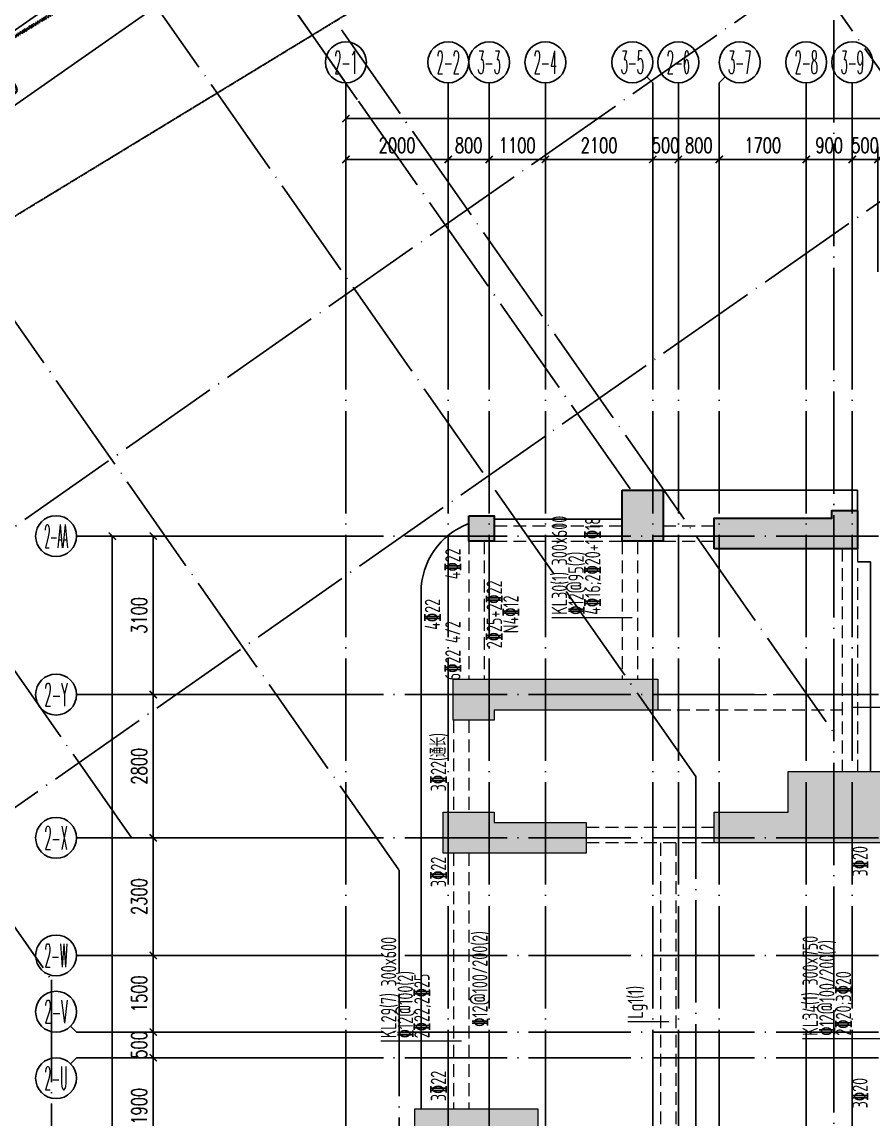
# Model space of a CAD drawing. Header units: millimetres. Extents: x 1089227 to 13101469, y 618865 to 10240562.
# Drawn here: x 3804949 to 3821591, y 4908854 to 4930309 of the extents above; entities that cross this region are included whole.
import ezdxf
from ezdxf.enums import TextEntityAlignment as Align

# ---------------------------------------------------------------- set-up
doc = ezdxf.new("R2010")
doc.units = ezdxf.units.MM
doc.header["$LTSCALE"] = 1000
doc.header["$PDMODE"] = 3
doc.header["$PDSIZE"] = 200
for name, pattern in [('A09-G-CTRL-用地红线+建筑退线_设计区$0$A02-G-MAIN-用地红线+退线_设计区$0$Redline1', [20, 10, -2, 2, -2, 2, -2]), ('A09-G-CTRL-用地红线+建筑退线_设计区$0$Controlline1', [12.8, 8, -1.6, 1.6, -1.6]), ('DOTE', [2.42, 2, -0.2, 0.02, -0.2]), ('HIDDEN', [0.375, 0.25, -0.125])]:
    doc.linetypes.add(name, pattern=pattern)
doc.layers.get('0').update_dxf_attribs({"linetype": 'CONTINUOUS'})
doc.layers.get('Defpoints').update_dxf_attribs({"linetype": 'CONTINUOUS'})
for name, color, linetype, lineweight in [('A09-G-CTRL-用地红线+建筑退线_设计区$0$Z-REDL(用地红线)', 10, 'CONTINUOUS', 60), ('A09-G-CTRL-用地红线+建筑退线_设计区$0$Z-REDL-CTRL(建筑控制线)', 40, 'CONTINUOUS', 35), ('S-BEAM-DASH', 4, 'HIDDEN', 0), ('S-WALL', 31, 'CONTINUOUS', 0), ('梁原位标注', 7, 'CONTINUOUS', 18), ('梁名称编号', 2, 'CONTINUOUS', 18), ('梁标注引线', 2, 'CONTINUOUS', 18), ('梁集中标注', 2, 'CONTINUOUS', 18)]:
    doc.layers.add(name, color=color, linetype=linetype, lineweight=lineweight)
for name, color, linetype in [('AXIS', 3, 'CONTINUOUS'), ('AXIS_TEXT', 7, 'CONTINUOUS'), ('C-H', 8, 'CONTINUOUS'), ('DOTE', 1, 'DOTE'), ('降板范围', 7, 'CONTINUOUS')]:
    doc.layers.add(name, color=color, linetype=linetype)
doc.styles.add('_TCH_AXIS', font='COMPLEX', dxfattribs={"bigfont": 'AllInOneBig.shx'})
doc.styles.add('_TCH_DIM_T3', font='SIMPLEX', dxfattribs={"width": 0.705882, "bigfont": 'AllInOneBig.shx'})
doc.styles.add('COMPLEX', font='COMPLEX', dxfattribs={"bigfont": 'AllInOneBig.shx'})
doc.styles.add('Style 1', font='yjkeng.shx', dxfattribs={"width": 0.7, "height": 300, "bigfont": 'yjkchn.shx'})
doc.dimstyles.new('_TCH_ARCH&&100', dxfattribs={"dimtxt": 297.5, "dimasz": 100, "dimexe": 250, "dimexo": 300, "dimgap": 126.25, "dimtad": 1, "dimdec": 0, "dimzin": 0, "dimdsep": 46, "dimtxsty": '_TCH_DIM_T3', "dimblk": 'ARCHTICK', "dimcen": 0.09, "dimclrt": 7, "dimazin": 2, "dimtfac": 1, "dimtdec": 0, "dimtix": 1, "dimtmove": 2, "dimatfit": 3, "dimfxl": 0, "dimtolj": 1, "dimtzin": 0, "dimarcsym": 0})
doc.dimstyles.new('_TCH_ARCH&&150', dxfattribs={"dimtxt": 446.25, "dimasz": 150, "dimexe": 375, "dimexo": 450, "dimgap": 189.375, "dimtad": 1, "dimdec": 0, "dimzin": 0, "dimdsep": 46, "dimtxsty": '_TCH_DIM_T3', "dimblk": 'ARCHTICK', "dimcen": 0.09, "dimclrt": 7, "dimazin": 2, "dimtfac": 1, "dimtdec": 0, "dimtix": 1, "dimtmove": 2, "dimatfit": 3, "dimfxl": 0, "dimtolj": 1, "dimtzin": 0, "dimarcsym": 0})

# ---------------------------------------------------------------- blocks, each defined once
blk = doc.blocks.new('0323最综用地红线')
at = {"layer": 'A09-G-CTRL-用地红线+建筑退线_设计区$0$Z-REDL(用地红线)', "color": 1, "linetype": 'A09-G-CTRL-用地红线+建筑退线_设计区$0$A02-G-MAIN-用地红线+退线_设计区$0$Redline1', "ltscale": 0.0005}
blk.add_lwpolyline([(8202457, 3620835), (8229924, 3640668), (8258953, 3658341), (8293213, 3682161)], dxfattribs=at)
at = {"layer": 'A09-G-CTRL-用地红线+建筑退线_设计区$0$Z-REDL-CTRL(建筑控制线)', "linetype": 'A09-G-CTRL-用地红线+建筑退线_设计区$0$Controlline1', "ltscale": 0.0005, "flags": 128}
blk.add_lwpolyline([(8299567, 3686108), (8326626, 3675265), (8336400, 3687495), (8338983, 3690878), (8341712, 3688883), (8341724, 3688834), (8348492, 3681996), (8336495, 3657264), (8335815, 3655857), (8334921, 3653765), (8334408, 3652495), (8333554, 3650188), (8332762, 3647815), (8332296, 3646270), (8331866, 3644682), (8331460, 3643007), (8331063, 3641145), (8330737, 3639422), (8330293, 3636480), (8330017, 3634043), (8329761, 3630317), (8329732, 3627942), (8329763, 3625708), (8329928, 3622644), (8330113, 3620704), (8330325, 3618642), (8330653, 3615645), (8331572, 3606971), (8333151, 3600656), (8334420, 3595620), (8335099, 3592902), (8332162, 3588340), (8329462, 3587873), (8325135, 3587049), (8322510, 3586515), (8319525, 3585891), (8317926, 3585544), (8316578, 3585249), (8315535, 3585011), (8313300, 3584499), (8310791, 3583894), (8309251, 3583537), (8305740, 3582637), (8303918, 3582156), (8302104, 3581668), (8299703, 3581012), (8297227, 3580315), (8295056, 3579682), (8292998, 3579074), (8290643, 3578358), (8288572, 3577710), (8287591, 3577398), (8286161, 3576940), (8284503, 3576401), (8282624, 3575767), (8281086, 3575247), (8278146, 3574222), (8273894, 3572680), (8272471, 3572149), (8271089, 3571640), (8267888, 3570407), (8264331, 3569000), (8260702, 3567515), (8258549, 3566609), (8254947, 3565066), (8252185, 3563832), (8250834, 3563232), (8249176, 3562470), (8247994, 3561930), (8245505, 3560754), (8242980, 3559544), (8239801, 3558013), (8237959, 3557076), (8235838, 3555996), (8233384, 3554698), (8228450, 3552051), (8226178, 3550787), (8222141, 3548504), (8215629, 3544667), (8213710, 3543497), (8193657, 3531175), (8180322, 3522990), (8166408, 3514440), (8156991, 3508658), (8151138, 3505062), (8142685, 3507267), (8121171, 3545747), (8120724, 3546549), (8120233, 3547383), (8119272, 3548967), (8118108, 3550752), (8117067, 3552244), (8115806, 3553970), (8115672, 3554140), (8146431, 3575790), (8162146, 3587599), (8162295, 3588125), (8199863, 3615253), (8204215, 3618404), (8231584, 3638167), (8260590, 3655826), (8295376, 3680010)], close=True, dxfattribs=at)
blk = doc.blocks.new('_AXISO')
blk.add_circle((0, 0), 0.5)
at = {"layer": 'AXIS_TEXT', "style": 'COMPLEX', "width": 1.041667}
blk.add_attdef('A', text='', height=0.56, dxfattribs=at).set_placement((-0.25, -0.28), (0.25, -0.28), align=Align.FIT)
blk = doc.blocks.new('_ArchTick')
at = {"color": 0, "linetype": 'ByBlock', "const_width": 0.3}
blk.add_lwpolyline([(-0.71, -0.71), (0.71, 0.71)], dxfattribs=at)
blk = doc.blocks.new('*D184')
at = {"layer": 'AXIS', "color": 0, "lineweight": -2, "transparency": 16777216}
for p, q in [((-92891, 100208), (-92891, 103458)), ((-61741, 100208), (-61741, 103458)), ((-92891, 103208), (-61741, 103208))]:
    blk.add_line(p, q, dxfattribs=at)
at = {"layer": 'Defpoints', "color": 0, "transparency": 16777216}
for p in [(-61741, 103208), (-92891, 99908), (-61741, 99908)]:
    blk.add_point(p, dxfattribs=at)
at = {"layer": 'AXIS', "color": 0, "lineweight": -2, "transparency": 16777216, "xscale": 100, "yscale": 100, "zscale": 100, "rotation": 180}
blk.add_blockref('_ArchTick', (-92891, 103208), dxfattribs=at)
at = {"layer": 'AXIS', "color": 0, "lineweight": -2, "transparency": 16777216, "xscale": 100, "yscale": 100, "zscale": 100}
blk.add_blockref('_ArchTick', (-61741, 103208), dxfattribs=at)
at = {"layer": 'AXIS', "color": 7, "transparency": 16777216, "insert": (-77316, 103483), "char_height": 297.5, "attachment_point": 5, "style": '_TCH_DIM_T3'}
blk.add_mtext('\\A1;31150', dxfattribs=at)
blk = doc.blocks.new('*D185')
at = {"layer": 'AXIS', "color": 0, "lineweight": -2, "transparency": 16777216}
for p, q in [((-92891, 100208), (-92891, 102658)), ((-90891, 100208), (-90891, 102658)), ((-92891, 102408), (-90891, 102408))]:
    blk.add_line(p, q, dxfattribs=at)
at = {"layer": 'Defpoints', "color": 0, "transparency": 16777216}
for p in [(-90891, 102408), (-92891, 99908), (-90891, 99908)]:
    blk.add_point(p, dxfattribs=at)
at = {"layer": 'AXIS', "color": 0, "lineweight": -2, "transparency": 16777216, "xscale": 100, "yscale": 100, "zscale": 100, "rotation": 180}
blk.add_blockref('_ArchTick', (-92891, 102408), dxfattribs=at)
at = {"layer": 'AXIS', "color": 0, "lineweight": -2, "transparency": 16777216, "xscale": 100, "yscale": 100, "zscale": 100}
blk.add_blockref('_ArchTick', (-90891, 102408), dxfattribs=at)
at = {"layer": 'AXIS', "color": 7, "transparency": 16777216, "insert": (-91891, 102683), "char_height": 297.5, "attachment_point": 5, "style": '_TCH_DIM_T3'}
blk.add_mtext('\\A1;2000', dxfattribs=at)
blk = doc.blocks.new('*D186')
at = {"layer": 'AXIS', "color": 0, "lineweight": -2, "transparency": 16777216}
for p, q in [((-90891, 100208), (-90891, 102658)), ((-90091, 100208), (-90091, 102658)), ((-90891, 102408), (-90091, 102408))]:
    blk.add_line(p, q, dxfattribs=at)
at = {"layer": 'Defpoints', "color": 0, "transparency": 16777216}
for p in [(-90091, 102408), (-90891, 99908), (-90091, 99908)]:
    blk.add_point(p, dxfattribs=at)
at = {"layer": 'AXIS', "color": 0, "lineweight": -2, "transparency": 16777216, "xscale": 100, "yscale": 100, "zscale": 100, "rotation": 180}
blk.add_blockref('_ArchTick', (-90891, 102408), dxfattribs=at)
at = {"layer": 'AXIS', "color": 0, "lineweight": -2, "transparency": 16777216, "xscale": 100, "yscale": 100, "zscale": 100}
blk.add_blockref('_ArchTick', (-90091, 102408), dxfattribs=at)
at = {"layer": 'AXIS', "color": 7, "transparency": 16777216, "insert": (-90491, 102683), "char_height": 297.5, "attachment_point": 5, "style": '_TCH_DIM_T3'}
blk.add_mtext('\\A1;800', dxfattribs=at)
blk = doc.blocks.new('*D187')
at = {"layer": 'AXIS', "color": 0, "lineweight": -2, "transparency": 16777216}
for p, q in [((-90091, 100208), (-90091, 102658)), ((-88991, 100208), (-88991, 102658)), ((-90091, 102408), (-88991, 102408))]:
    blk.add_line(p, q, dxfattribs=at)
at = {"layer": 'Defpoints', "color": 0, "transparency": 16777216}
for p in [(-88991, 102408), (-90091, 99908), (-88991, 99908)]:
    blk.add_point(p, dxfattribs=at)
at = {"layer": 'AXIS', "color": 0, "lineweight": -2, "transparency": 16777216, "xscale": 100, "yscale": 100, "zscale": 100, "rotation": 180}
blk.add_blockref('_ArchTick', (-90091, 102408), dxfattribs=at)
at = {"layer": 'AXIS', "color": 0, "lineweight": -2, "transparency": 16777216, "xscale": 100, "yscale": 100, "zscale": 100}
blk.add_blockref('_ArchTick', (-88991, 102408), dxfattribs=at)
at = {"layer": 'AXIS', "color": 7, "transparency": 16777216, "insert": (-89541, 102683), "char_height": 297.5, "attachment_point": 5, "style": '_TCH_DIM_T3'}
blk.add_mtext('\\A1;1100', dxfattribs=at)
blk = doc.blocks.new('*D188')
at = {"layer": 'AXIS', "color": 0, "lineweight": -2, "transparency": 16777216}
for p, q in [((-88991, 100208), (-88991, 102658)), ((-86891, 100208), (-86891, 102658)), ((-88991, 102408), (-86891, 102408))]:
    blk.add_line(p, q, dxfattribs=at)
at = {"layer": 'Defpoints', "color": 0, "transparency": 16777216}
for p in [(-86891, 102408), (-88991, 99908), (-86891, 99908)]:
    blk.add_point(p, dxfattribs=at)
at = {"layer": 'AXIS', "color": 0, "lineweight": -2, "transparency": 16777216, "xscale": 100, "yscale": 100, "zscale": 100, "rotation": 180}
blk.add_blockref('_ArchTick', (-88991, 102408), dxfattribs=at)
at = {"layer": 'AXIS', "color": 0, "lineweight": -2, "transparency": 16777216, "xscale": 100, "yscale": 100, "zscale": 100}
blk.add_blockref('_ArchTick', (-86891, 102408), dxfattribs=at)
at = {"layer": 'AXIS', "color": 7, "transparency": 16777216, "insert": (-87941, 102683), "char_height": 297.5, "attachment_point": 5, "style": '_TCH_DIM_T3'}
blk.add_mtext('\\A1;2100', dxfattribs=at)
blk = doc.blocks.new('*D189')
at = {"layer": 'AXIS', "color": 0, "lineweight": -2, "transparency": 16777216}
for p, q in [((-86891, 100208), (-86891, 102658)), ((-86391, 100208), (-86391, 102658)), ((-86891, 102408), (-86991, 102408)), ((-86891, 102408), (-86391, 102408)), ((-86391, 102408), (-86291, 102408))]:
    blk.add_line(p, q, dxfattribs=at)
at = {"layer": 'Defpoints', "color": 0, "transparency": 16777216}
for p in [(-86391, 102408), (-86891, 99908), (-86391, 99908)]:
    blk.add_point(p, dxfattribs=at)
at = {"layer": 'AXIS', "color": 0, "lineweight": -2, "transparency": 16777216, "xscale": 100, "yscale": 100, "zscale": 100}
blk.add_blockref('_ArchTick', (-86891, 102408), dxfattribs=at)
at = {"layer": 'AXIS', "color": 0, "lineweight": -2, "transparency": 16777216, "xscale": 100, "yscale": 100, "zscale": 100, "rotation": 180}
blk.add_blockref('_ArchTick', (-86391, 102408), dxfattribs=at)
at = {"layer": 'AXIS', "color": 7, "transparency": 16777216, "insert": (-86641, 102683), "char_height": 297.5, "attachment_point": 5, "style": '_TCH_DIM_T3'}
blk.add_mtext('\\A1;500', dxfattribs=at)
blk = doc.blocks.new('*D190')
at = {"layer": 'AXIS', "color": 0, "lineweight": -2, "transparency": 16777216}
for p, q in [((-86391, 100208), (-86391, 102658)), ((-85591, 100208), (-85591, 102658)), ((-86391, 102408), (-85591, 102408))]:
    blk.add_line(p, q, dxfattribs=at)
at = {"layer": 'Defpoints', "color": 0, "transparency": 16777216}
for p in [(-85591, 102408), (-86391, 99908), (-85591, 99908)]:
    blk.add_point(p, dxfattribs=at)
at = {"layer": 'AXIS', "color": 0, "lineweight": -2, "transparency": 16777216, "xscale": 100, "yscale": 100, "zscale": 100, "rotation": 180}
blk.add_blockref('_ArchTick', (-86391, 102408), dxfattribs=at)
at = {"layer": 'AXIS', "color": 0, "lineweight": -2, "transparency": 16777216, "xscale": 100, "yscale": 100, "zscale": 100}
blk.add_blockref('_ArchTick', (-85591, 102408), dxfattribs=at)
at = {"layer": 'AXIS', "color": 7, "transparency": 16777216, "insert": (-85991, 102683), "char_height": 297.5, "attachment_point": 5, "style": '_TCH_DIM_T3'}
blk.add_mtext('\\A1;800', dxfattribs=at)
blk = doc.blocks.new('*D191')
at = {"layer": 'AXIS', "color": 0, "lineweight": -2, "transparency": 16777216}
for p, q in [((-85591, 100208), (-85591, 102658)), ((-83891, 100208), (-83891, 102658)), ((-85591, 102408), (-83891, 102408))]:
    blk.add_line(p, q, dxfattribs=at)
at = {"layer": 'Defpoints', "color": 0, "transparency": 16777216}
for p in [(-83891, 102408), (-85591, 99908), (-83891, 99908)]:
    blk.add_point(p, dxfattribs=at)
at = {"layer": 'AXIS', "color": 0, "lineweight": -2, "transparency": 16777216, "xscale": 100, "yscale": 100, "zscale": 100, "rotation": 180}
blk.add_blockref('_ArchTick', (-85591, 102408), dxfattribs=at)
at = {"layer": 'AXIS', "color": 0, "lineweight": -2, "transparency": 16777216, "xscale": 100, "yscale": 100, "zscale": 100}
blk.add_blockref('_ArchTick', (-83891, 102408), dxfattribs=at)
at = {"layer": 'AXIS', "color": 7, "transparency": 16777216, "insert": (-84741, 102683), "char_height": 297.5, "attachment_point": 5, "style": '_TCH_DIM_T3'}
blk.add_mtext('\\A1;1700', dxfattribs=at)
blk = doc.blocks.new('*D192')
at = {"layer": 'AXIS', "color": 0, "lineweight": -2, "transparency": 16777216}
for p, q in [((-83891, 100208), (-83891, 102658)), ((-82991, 100208), (-82991, 102658)), ((-83891, 102408), (-82991, 102408))]:
    blk.add_line(p, q, dxfattribs=at)
at = {"layer": 'Defpoints', "color": 0, "transparency": 16777216}
for p in [(-82991, 102408), (-83891, 99908), (-82991, 99908)]:
    blk.add_point(p, dxfattribs=at)
at = {"layer": 'AXIS', "color": 0, "lineweight": -2, "transparency": 16777216, "xscale": 100, "yscale": 100, "zscale": 100, "rotation": 180}
blk.add_blockref('_ArchTick', (-83891, 102408), dxfattribs=at)
at = {"layer": 'AXIS', "color": 0, "lineweight": -2, "transparency": 16777216, "xscale": 100, "yscale": 100, "zscale": 100}
blk.add_blockref('_ArchTick', (-82991, 102408), dxfattribs=at)
at = {"layer": 'AXIS', "color": 7, "transparency": 16777216, "insert": (-83441, 102683), "char_height": 297.5, "attachment_point": 5, "style": '_TCH_DIM_T3'}
blk.add_mtext('\\A1;900', dxfattribs=at)
blk = doc.blocks.new('*D193')
at = {"layer": 'AXIS', "color": 0, "lineweight": -2, "transparency": 16777216}
for p, q in [((-82991, 100208), (-82991, 102658)), ((-82491, 100208), (-82491, 102658)), ((-82991, 102408), (-83091, 102408)), ((-82991, 102408), (-82491, 102408)), ((-82491, 102408), (-82391, 102408))]:
    blk.add_line(p, q, dxfattribs=at)
at = {"layer": 'Defpoints', "color": 0, "transparency": 16777216}
for p in [(-82491, 102408), (-82991, 99908), (-82491, 99908)]:
    blk.add_point(p, dxfattribs=at)
at = {"layer": 'AXIS', "color": 0, "lineweight": -2, "transparency": 16777216, "xscale": 100, "yscale": 100, "zscale": 100}
blk.add_blockref('_ArchTick', (-82991, 102408), dxfattribs=at)
at = {"layer": 'AXIS', "color": 0, "lineweight": -2, "transparency": 16777216, "xscale": 100, "yscale": 100, "zscale": 100, "rotation": 180}
blk.add_blockref('_ArchTick', (-82491, 102408), dxfattribs=at)
at = {"layer": 'AXIS', "color": 7, "transparency": 16777216, "insert": (-82741, 102683), "char_height": 297.5, "attachment_point": 5, "style": '_TCH_DIM_T3'}
blk.add_mtext('\\A1;500', dxfattribs=at)
blk = doc.blocks.new('*D222')
at = {"layer": 'AXIS', "color": 0, "lineweight": -2, "transparency": 16777216}
for p, q in [((-94459, 95042), (-97709, 95042)), ((-97459, 58542), (-97459, 95042)), ((-94459, 58542), (-97709, 58542))]:
    blk.add_line(p, q, dxfattribs=at)
at = {"layer": 'Defpoints', "color": 0, "transparency": 16777216}
for p in [(-97459, 95042), (-94159, 95042), (-94159, 58542)]:
    blk.add_point(p, dxfattribs=at)
at = {"layer": 'AXIS', "color": 0, "lineweight": -2, "transparency": 16777216, "xscale": 100, "yscale": 100, "zscale": 100}
for p, rotation in [((-97459, 95042), 90), ((-97459, 58542), 270)]:
    blk.add_blockref('_ArchTick', p, dxfattribs=dict(at, rotation=rotation))
at = {"layer": 'AXIS', "color": 7, "transparency": 16777216, "insert": (-97734, 76792), "char_height": 297.5, "attachment_point": 5, "rotation": 90, "style": '_TCH_DIM_T3'}
blk.add_mtext('\\A1;36500', dxfattribs=at)
blk = doc.blocks.new('*D240')
at = {"layer": 'AXIS', "color": 0, "lineweight": -2, "transparency": 16777216}
for p, q in [((-94459, 84842), (-96909, 84842)), ((-96659, 82942), (-96659, 84842)), ((-94459, 82942), (-96909, 82942))]:
    blk.add_line(p, q, dxfattribs=at)
at = {"layer": 'Defpoints', "color": 0, "transparency": 16777216}
for p in [(-96659, 84842), (-94159, 84842), (-94159, 82942)]:
    blk.add_point(p, dxfattribs=at)
at = {"layer": 'AXIS', "color": 0, "lineweight": -2, "transparency": 16777216, "xscale": 100, "yscale": 100, "zscale": 100}
for p, rotation in [((-96659, 84842), 90), ((-96659, 82942), 270)]:
    blk.add_blockref('_ArchTick', p, dxfattribs=dict(at, rotation=rotation))
at = {"layer": 'AXIS', "color": 7, "transparency": 16777216, "insert": (-96934, 83892), "char_height": 297.5, "attachment_point": 5, "rotation": 90, "style": '_TCH_DIM_T3'}
blk.add_mtext('\\A1;1900', dxfattribs=at)
blk = doc.blocks.new('*D241')
at = {"layer": 'AXIS', "color": 0, "lineweight": -2, "transparency": 16777216}
for p, q in [((-96659, 85342), (-96659, 85442)), ((-94459, 85342), (-96909, 85342)), ((-96659, 84842), (-96659, 85342)), ((-94459, 84842), (-96909, 84842)), ((-96659, 84842), (-96659, 84742))]:
    blk.add_line(p, q, dxfattribs=at)
at = {"layer": 'Defpoints', "color": 0, "transparency": 16777216}
for p in [(-96659, 85342), (-94159, 85342), (-94159, 84842)]:
    blk.add_point(p, dxfattribs=at)
at = {"layer": 'AXIS', "color": 0, "lineweight": -2, "transparency": 16777216, "xscale": 100, "yscale": 100, "zscale": 100}
for p, rotation in [((-96659, 85342), 270), ((-96659, 84842), 90)]:
    blk.add_blockref('_ArchTick', p, dxfattribs=dict(at, rotation=rotation))
at = {"layer": 'AXIS', "color": 7, "transparency": 16777216, "insert": (-96934, 85092), "char_height": 297.5, "attachment_point": 5, "rotation": 90, "style": '_TCH_DIM_T3'}
blk.add_mtext('\\A1;500', dxfattribs=at)
blk = doc.blocks.new('*D242')
at = {"layer": 'AXIS', "color": 0, "lineweight": -2, "transparency": 16777216}
for p, q in [((-94459, 86842), (-96909, 86842)), ((-96659, 85342), (-96659, 86842)), ((-94459, 85342), (-96909, 85342))]:
    blk.add_line(p, q, dxfattribs=at)
at = {"layer": 'Defpoints', "color": 0, "transparency": 16777216}
for p in [(-96659, 86842), (-94159, 86842), (-94159, 85342)]:
    blk.add_point(p, dxfattribs=at)
at = {"layer": 'AXIS', "color": 0, "lineweight": -2, "transparency": 16777216, "xscale": 100, "yscale": 100, "zscale": 100}
for p, rotation in [((-96659, 86842), 90), ((-96659, 85342), 270)]:
    blk.add_blockref('_ArchTick', p, dxfattribs=dict(at, rotation=rotation))
at = {"layer": 'AXIS', "color": 7, "transparency": 16777216, "insert": (-96934, 86092), "char_height": 297.5, "attachment_point": 5, "rotation": 90, "style": '_TCH_DIM_T3'}
blk.add_mtext('\\A1;1500', dxfattribs=at)
blk = doc.blocks.new('*D243')
at = {"layer": 'AXIS', "color": 0, "lineweight": -2, "transparency": 16777216}
for p, q in [((-94459, 89142), (-96909, 89142)), ((-96659, 86842), (-96659, 89142)), ((-94459, 86842), (-96909, 86842))]:
    blk.add_line(p, q, dxfattribs=at)
at = {"layer": 'Defpoints', "color": 0, "transparency": 16777216}
for p in [(-96659, 89142), (-94159, 89142), (-94159, 86842)]:
    blk.add_point(p, dxfattribs=at)
at = {"layer": 'AXIS', "color": 0, "lineweight": -2, "transparency": 16777216, "xscale": 100, "yscale": 100, "zscale": 100}
for p, rotation in [((-96659, 89142), 90), ((-96659, 86842), 270)]:
    blk.add_blockref('_ArchTick', p, dxfattribs=dict(at, rotation=rotation))
at = {"layer": 'AXIS', "color": 7, "transparency": 16777216, "insert": (-96934, 87992), "char_height": 297.5, "attachment_point": 5, "rotation": 90, "style": '_TCH_DIM_T3'}
blk.add_mtext('\\A1;2300', dxfattribs=at)
blk = doc.blocks.new('*D244')
at = {"layer": 'AXIS', "color": 0, "lineweight": -2, "transparency": 16777216}
for p, q in [((-94459, 91942), (-96909, 91942)), ((-96659, 89142), (-96659, 91942)), ((-94459, 89142), (-96909, 89142))]:
    blk.add_line(p, q, dxfattribs=at)
at = {"layer": 'Defpoints', "color": 0, "transparency": 16777216}
for p in [(-96659, 91942), (-94159, 91942), (-94159, 89142)]:
    blk.add_point(p, dxfattribs=at)
at = {"layer": 'AXIS', "color": 0, "lineweight": -2, "transparency": 16777216, "xscale": 100, "yscale": 100, "zscale": 100}
for p, rotation in [((-96659, 91942), 90), ((-96659, 89142), 270)]:
    blk.add_blockref('_ArchTick', p, dxfattribs=dict(at, rotation=rotation))
at = {"layer": 'AXIS', "color": 7, "transparency": 16777216, "insert": (-96934, 90542), "char_height": 297.5, "attachment_point": 5, "rotation": 90, "style": '_TCH_DIM_T3'}
blk.add_mtext('\\A1;2800', dxfattribs=at)
blk = doc.blocks.new('*D245')
at = {"layer": 'AXIS', "color": 0, "lineweight": -2, "transparency": 16777216}
for p, q in [((-94459, 95042), (-96909, 95042)), ((-96659, 91942), (-96659, 95042)), ((-94459, 91942), (-96909, 91942))]:
    blk.add_line(p, q, dxfattribs=at)
at = {"layer": 'Defpoints', "color": 0, "transparency": 16777216}
for p in [(-96659, 95042), (-94159, 95042), (-94159, 91942)]:
    blk.add_point(p, dxfattribs=at)
at = {"layer": 'AXIS', "color": 0, "lineweight": -2, "transparency": 16777216, "xscale": 100, "yscale": 100, "zscale": 100}
for p, rotation in [((-96659, 95042), 90), ((-96659, 91942), 270)]:
    blk.add_blockref('_ArchTick', p, dxfattribs=dict(at, rotation=rotation))
at = {"layer": 'AXIS', "color": 7, "transparency": 16777216, "insert": (-96934, 93492), "char_height": 297.5, "attachment_point": 5, "rotation": 90, "style": '_TCH_DIM_T3'}
blk.add_mtext('\\A1;3100', dxfattribs=at)
blk = doc.blocks.new('*D470')
at = {"layer": 'AXIS', "color": 0, "lineweight": -2, "transparency": 16777216}
for p, q in [((-36450, 143503), (-39246, 147497)), ((-220421, 20154), (-39031, 147189)), ((-217839, 16468), (-220636, 20461))]:
    blk.add_line(p, q, dxfattribs=at)
at = {"layer": 'Defpoints', "color": 0, "transparency": 16777216}
for p in [(-39031, 147189), (-36192, 143135), (-217581, 16100)]:
    blk.add_point(p, dxfattribs=at)
at = {"layer": 'AXIS', "color": 0, "lineweight": -2, "transparency": 16777216, "xscale": 150, "yscale": 150, "zscale": 150}
for p, rotation in [((-39031, 147189), 35.00532206532372), ((-220421, 20154), 215.0053220653237)]:
    blk.add_blockref('_ArchTick', p, dxfattribs=dict(at, rotation=rotation))
at = {"layer": 'AXIS', "color": 7, "transparency": 16777216, "insert": (-129962, 84010), "char_height": 446.2, "attachment_point": 5, "rotation": 35.0053, "style": '_TCH_DIM_T3'}
blk.add_mtext('\\A1;221450', dxfattribs=at)
blk = doc.blocks.new('*D491')
at = {"layer": 'AXIS', "color": 0, "lineweight": -2, "transparency": 16777216}
for p, q in [((-92927, 103950), (-95035, 106960)), ((-104567, 99827), (-94820, 106653)), ((-102674, 97124), (-104782, 100134))]:
    blk.add_line(p, q, dxfattribs=at)
at = {"layer": 'Defpoints', "color": 0, "transparency": 16777216}
for p in [(-94820, 106653), (-92668, 103582), (-102416, 96755)]:
    blk.add_point(p, dxfattribs=at)
at = {"layer": 'AXIS', "color": 0, "lineweight": -2, "transparency": 16777216, "xscale": 150, "yscale": 150, "zscale": 150}
for p, rotation in [((-94820, 106653), 35.00532206532236), ((-104567, 99827), 215.0053220653224)]:
    blk.add_blockref('_ArchTick', p, dxfattribs=dict(at, rotation=rotation))
at = {"layer": 'AXIS', "color": 7, "transparency": 16777216, "insert": (-99930, 103578), "char_height": 446.2, "attachment_point": 5, "rotation": 35.0053, "style": '_TCH_DIM_T3'}
blk.add_mtext('\\A1;11900', dxfattribs=at)
blk = doc.blocks.new('*D492')
at = {"layer": 'AXIS', "color": 0, "lineweight": -2, "transparency": 16777216}
for p, q in [((-85800, 108941), (-87909, 111951)), ((-94820, 106653), (-87693, 111644)), ((-92927, 103950), (-95035, 106960))]:
    blk.add_line(p, q, dxfattribs=at)
at = {"layer": 'Defpoints', "color": 0, "transparency": 16777216}
for p in [(-87693, 111644), (-85542, 108572), (-92668, 103582)]:
    blk.add_point(p, dxfattribs=at)
at = {"layer": 'AXIS', "color": 0, "lineweight": -2, "transparency": 16777216, "xscale": 150, "yscale": 150, "zscale": 150}
for p, rotation in [((-87693, 111644), 35.00532206532439), ((-94820, 106653), 215.0053220653244)]:
    blk.add_blockref('_ArchTick', p, dxfattribs=dict(at, rotation=rotation))
at = {"layer": 'AXIS', "color": 7, "transparency": 16777216, "insert": (-91493, 109486), "char_height": 446.2, "attachment_point": 5, "rotation": 35.0053, "style": '_TCH_DIM_T3'}
blk.add_mtext('\\A1;8700', dxfattribs=at)
blk = doc.blocks.new('QZ-TL-0808')
at = {"layer": 'C-H'}
for points in [[(-47558, 178), (-46758, 178), (-46758, -822), (-47558, -822)], [(-45758, -972), (-45758, -372), (-43458, -372), (-43458, -222), (-42958, -222), (-42958, -972)], [(-50858, -4322), (-50858, -3522), (-46858, -3522), (-46858, -4122), (-50058, -4122), (-50058, -4322)], [(-45758, -6122), (-44308, -6122), (-44308, -5322), (-42308, -5322), (-42308, -6722), (-45758, -6722)], [(-51058, -6922), (-51058, -6122), (-50058, -6122), (-50058, -6322), (-48258, -6322), (-48258, -6922)], [(-51608, -11922), (-49208, -11922), (-49208, -13722), (-51608, -13722)]]:
    blk.add_hatch(color=256, dxfattribs=at).paths.add_polyline_path(points)
at = {"layer": 'S-WALL', "lineweight": 35}
blk.add_lwpolyline([(-47558, 178), (-46758, 178), (-46758, -822), (-47558, -822)], close=True, dxfattribs=at)
blk.add_lwpolyline([(-45758, -972), (-45758, -372), (-43458, -372), (-43458, -222), (-42958, -222), (-42958, -972), (-45758, -972)], dxfattribs=at)
at = {"layer": 'S-WALL'}
for points in [[(-50858, -4322), (-50858, -3522), (-46858, -3522), (-46858, -4122), (-50058, -4122), (-50058, -4322), (-50858, -4322)], [(-45758, -6122), (-44308, -6122), (-44308, -5322), (-42308, -5322), (-42308, -6722), (-45758, -6722), (-45758, -6122)], [(-51058, -6922), (-51058, -6122), (-50058, -6122), (-50058, -6322), (-48258, -6322), (-48258, -6922), (-51058, -6922)]]:
    blk.add_lwpolyline(points, dxfattribs=at)
blk.add_lwpolyline([(-51608, -11922), (-49208, -11922), (-49208, -13722), (-51608, -13722)], close=True, dxfattribs=at)
blk = doc.blocks.new('1F柱网-0808')
at = {"layer": 'C-H'}
blk.add_hatch(color=256, dxfattribs=at).paths.add_polyline_path([(94322, 148135), (94822, 148135), (94822, 147635), (94322, 147635)])
at = {"layer": 'S-WALL', "lineweight": 35}
blk.add_lwpolyline([(94322, 148135), (94822, 148135), (94822, 147635), (94322, 147635)], close=True, dxfattribs=at)
blk.add_blockref('QZ-TL-0808', (144880, 148457))
blk = doc.blocks.new('2FJGBZ')
at = {"layer": 'S-BEAM-DASH'}
for p, q in [((94822, 147935), (97322, 147935)), ((98124, 147937), (99122, 147937)), ((94322, 147635), (94322, 144935)), ((94622, 147635), (94622, 144935)), ((94822, 147635), (97322, 147635)), ((97324, 147635), (97324, 144935)), ((97624, 147635), (97624, 144935)), ((98124, 147637), (99122, 147637)), ((101623, 147487), (101623, 143136)), ((101923, 147487), (101923, 143136)), ((98023, 144636), (101623, 144636)), ((98023, 144336), (101623, 144336)), ((94024, 144136), (94024, 142335)), ((94324, 144136), (94324, 142335)), ((99124, 142036), (96624, 142036)), ((99124, 141736), (96624, 141736)), ((98072, 141736), (98072, 135786)), ((98372, 141736), (98372, 135786)), ((94024, 141536), (94024, 136535)), ((94324, 141536), (94324, 136535))]:
    blk.add_line(p, q, dxfattribs=at)
at = {"layer": '降板范围'}
for q in [(101923, 147235), (102178, 143136)]:
    blk.add_line((102178, 147235), q, dxfattribs=at)
for points in [[(98122, 148635), (101922, 148632), (101922, 148235)], [(94822, 148070), (97322, 148070)]]:
    blk.add_lwpolyline(points, dxfattribs=at)
blk.add_lwpolyline([(94322, 147979, 0.312997), (93392, 146640), (93392, 136536)], format="xyb", dxfattribs=at)
blk.add_blockref('1F柱网-0808', (0, 0))
blk = doc.blocks.new('塔楼轴网260428')
at = {"layer": 'AXIS'}
for p, q in [((-92891, 99907.6), (-92891, 103907.6)), ((-90891, 99907.6), (-90891, 103907.6)), ((-90091, 99907.6), (-90091, 103907.6)), ((-88991, 99907.6), (-88991, 103907.6)), ((-87008.1, 104024.8), (-86891, 103907.6)), ((-86891, 99907.6), (-86891, 103907.6)), ((-86391, 99907.6), (-86391, 103907.6)), ((-85473.8, 104024.8), (-85591, 103907.6)), ((-85591, 99907.6), (-85591, 103907.6)), ((-83891, 99907.6), (-83891, 103907.6)), ((-82991, 99907.6), (-82991, 103907.6)), ((-94159, 95041.7), (-98159, 95041.7)), ((-94159, 91943.5), (-98159, 91943.5)), ((-94159, 89141.7), (-98159, 89141.7)), ((-94159, 86841.7), (-98159, 86841.7)), ((-98276.2, 85458.9), (-98159, 85341.7)), ((-94159, 85341.7), (-98159, 85341.7)), ((-98276.2, 84724.6), (-98159, 84841.7)), ((-94159, 84841.7), (-98159, 84841.7))]:
    blk.add_line(p, q, dxfattribs=at)
at = {"layer": 'DOTE', "color": 14}
for p, q in [((-92891, 99907.6), (-92891, 55337.9)), ((-90891, 99907.6), (-90891, 55337.9)), ((-90091, 99907.6), (-90091, 68741.7)), ((-88991, 99907.6), (-88991, 55337.9)), ((-86891, 99907.6), (-86891, 82941.7)), ((-86391, 99907.6), (-86391, 55337.9)), ((-85591, 99907.6), (-85591, 68741.7)), ((-83891, 99907.6), (-83891, 55337.9)), ((-82991, 99907.6), (-82991, 68741.7)), ((-94159, 95041.7), (-60825.5, 95041.7)), ((-94159, 91941.7), (-60825.5, 91941.7)), ((-94159, 89141.7), (-60825.5, 89141.7)), ((-94159, 86841.7), (-60825.5, 86841.7)), ((-94159, 85341.7), (-60825.5, 85341.7)), ((-94159, 84841.7), (-60825.5, 84841.7))]:
    blk.add_line(p, q, dxfattribs=at)
at = {"layer": 'AXIS'}
ref = blk.add_blockref('_AXISO', (-92891, 104307.6), dxfattribs=dict(at, xscale=800, yscale=800, zscale=800))
ref.add_attrib('A', '2-1', dxfattribs={"layer": 'AXIS_TEXT', "height": 452.55, "style": '_TCH_AXIS', "width": 0.381818}).set_placement((-93117.3, 104081.3), (-92664.7, 104081.3), align=Align.FIT)
ref = blk.add_blockref('_AXISO', (-90891, 104307.6), dxfattribs=dict(at, xscale=800, yscale=800, zscale=800))
ref.add_attrib('A', '2-2', dxfattribs={"layer": 'AXIS_TEXT', "height": 452.55, "style": '_TCH_AXIS', "width": 0.35}).set_placement((-91117.3, 104081.3), (-90664.7, 104081.3), align=Align.FIT)
ref = blk.add_blockref('_AXISO', (-90091, 104307.6), dxfattribs=dict(at, xscale=800, yscale=800, zscale=800))
ref.add_attrib('A', '3-3', dxfattribs={"layer": 'AXIS_TEXT', "height": 452.55, "style": '_TCH_AXIS', "width": 0.355932}).set_placement((-90317.3, 104081.3), (-89864.7, 104081.3), align=Align.FIT)
ref = blk.add_blockref('_AXISO', (-88991, 104307.6), dxfattribs=dict(at, xscale=800, yscale=800, zscale=800))
ref.add_attrib('A', '2-4', dxfattribs={"layer": 'AXIS_TEXT', "height": 452.55, "style": '_TCH_AXIS', "width": 0.33871}).set_placement((-89217.3, 104081.3), (-88764.7, 104081.3), align=Align.FIT)
ref = blk.add_blockref('_AXISO', (-87291, 104307.6), dxfattribs=dict(at, xscale=800, yscale=800, zscale=800))
ref.add_attrib('A', '3-5', dxfattribs={"layer": 'AXIS_TEXT', "height": 452.55, "style": '_TCH_AXIS', "width": 0.355932}).set_placement((-87517.3, 104081.3), (-87064.7, 104081.3), align=Align.FIT)
ref = blk.add_blockref('_AXISO', (-86391, 104307.6), dxfattribs=dict(at, xscale=800, yscale=800, zscale=800))
ref.add_attrib('A', '2-6', dxfattribs={"layer": 'AXIS_TEXT', "height": 452.55, "style": '_TCH_AXIS', "width": 0.35}).set_placement((-86617.3, 104081.3), (-86164.7, 104081.3), align=Align.FIT)
ref = blk.add_blockref('_AXISO', (-85191, 104307.6), dxfattribs=dict(at, xscale=800, yscale=800, zscale=800))
ref.add_attrib('A', '3-7', dxfattribs={"layer": 'AXIS_TEXT', "height": 452.55, "style": '_TCH_AXIS', "width": 0.355932}).set_placement((-85417.3, 104081.3), (-84964.7, 104081.3), align=Align.FIT)
ref = blk.add_blockref('_AXISO', (-83891, 104307.6), dxfattribs=dict(at, xscale=800, yscale=800, zscale=800))
ref.add_attrib('A', '2-8', dxfattribs={"layer": 'AXIS_TEXT', "height": 452.55, "style": '_TCH_AXIS', "width": 0.35}).set_placement((-84117.3, 104081.3), (-83664.7, 104081.3), align=Align.FIT)
ref = blk.add_blockref('_AXISO', (-82991, 104307.6), dxfattribs=dict(at, xscale=800, yscale=800, zscale=800))
ref.add_attrib('A', '3-9', dxfattribs={"layer": 'AXIS_TEXT', "height": 452.55, "style": '_TCH_AXIS', "width": 0.355932}).set_placement((-83217.3, 104081.3), (-82764.7, 104081.3), align=Align.FIT)
ref = blk.add_blockref('_AXISO', (-98559, 95041.7), dxfattribs=dict(at, xscale=800, yscale=800, zscale=800))
ref.add_attrib('A', '2-AA', dxfattribs={"layer": 'AXIS_TEXT', "height": 452.55, "style": '_TCH_AXIS', "width": 0.247059}).set_placement((-98785.3, 94815.4), (-98332.7, 94815.4), align=Align.FIT)
ref = blk.add_blockref('_AXISO', (-98559, 91943.5), dxfattribs=dict(at, xscale=800, yscale=800, zscale=800))
ref.add_attrib('A', '2-Y', dxfattribs={"layer": 'AXIS_TEXT', "height": 452.55, "style": '_TCH_AXIS', "width": 0.323077}).set_placement((-98785.3, 91717.2), (-98332.7, 91717.2), align=Align.FIT)
ref = blk.add_blockref('_AXISO', (-98559, 89141.7), dxfattribs=dict(at, xscale=800, yscale=800, zscale=800))
ref.add_attrib('A', '2-X', dxfattribs={"layer": 'AXIS_TEXT', "height": 452.55, "style": '_TCH_AXIS', "width": 0.328125}).set_placement((-98785.3, 88915.4), (-98332.7, 88915.4), align=Align.FIT)
ref = blk.add_blockref('_AXISO', (-98559, 86841.7), dxfattribs=dict(at, xscale=800, yscale=800, zscale=800))
ref.add_attrib('A', '2-W', dxfattribs={"layer": 'AXIS_TEXT', "height": 452.55, "style": '_TCH_AXIS', "width": 0.308824}).set_placement((-98785.3, 86615.4), (-98332.7, 86615.4), align=Align.FIT)
ref = blk.add_blockref('_AXISO', (-98559, 85741.7), dxfattribs=dict(at, xscale=800, yscale=800, zscale=800))
ref.add_attrib('A', '2-V', dxfattribs={"layer": 'AXIS_TEXT', "height": 452.55, "style": '_TCH_AXIS', "width": 0.328125}).set_placement((-98785.3, 85515.4), (-98332.7, 85515.4), align=Align.FIT)
ref = blk.add_blockref('_AXISO', (-98559, 84441.7), dxfattribs=dict(at, xscale=800, yscale=800, zscale=800))
ref.add_attrib('A', '2-U', dxfattribs={"layer": 'AXIS_TEXT', "height": 452.55, "style": '_TCH_AXIS', "width": 0.318182}).set_placement((-98785.3, 84215.4), (-98332.7, 84215.4), align=Align.FIT)
for p1, p2, distance, picture, middle in [((-92891, 99907.6), (-61741, 99907.6), 3300, '*D184', (-77316, 103482.6)), ((-92891, 99907.6), (-90891, 99907.6), 2500, '*D185', (-91891, 102682.6)), ((-90891, 99907.6), (-90091, 99907.6), 2500, '*D186', (-90491, 102682.6)), ((-90091, 99907.6), (-88991, 99907.6), 2500, '*D187', (-89541, 102682.6)), ((-88991, 99907.6), (-86891, 99907.6), 2500, '*D188', (-87941, 102682.6)), ((-86891, 99907.6), (-86391, 99907.6), 2500, '*D189', (-86641, 102682.6)), ((-86391, 99907.6), (-85591, 99907.6), 2500, '*D190', (-85991, 102682.6)), ((-85591, 99907.6), (-83891, 99907.6), 2500, '*D191', (-84741, 102682.6)), ((-83891, 99907.6), (-82991, 99907.6), 2500, '*D192', (-83441, 102682.6)), ((-82991, 99907.6), (-82491, 99907.6), 2500, '*D193', (-82741, 102682.6)), ((-94159, 58541.7), (-94159, 95041.7), 3300, '*D222', (-97734, 76791.7)), ((-94159, 91941.7), (-94159, 95041.7), 2500, '*D245', (-96934, 93491.7)), ((-94159, 89141.7), (-94159, 91941.7), 2500, '*D244', (-96934, 90541.7)), ((-94159, 86841.7), (-94159, 89141.7), 2500, '*D243', (-96934, 87991.7)), ((-94159, 85341.7), (-94159, 86841.7), 2500, '*D242', (-96934, 86091.7)), ((-94159, 84841.7), (-94159, 85341.7), 2500, '*D241', (-96934, 85091.7)), ((-94159, 82941.7), (-94159, 84841.7), 2500, '*D240', (-96934, 83891.7))]:
    dim = blk.add_aligned_dim(p1=p1, p2=p2, distance=distance, dimstyle='_TCH_ARCH&&100', dxfattribs=at)
    dim.commit()
    dim.dimension.update_dxf_attribs({"geometry": picture, "text_midpoint": middle})
blk = doc.blocks.new('裙房轴网260428')
at = {"layer": 'AXIS'}
blk.add_line((-92668.4, 103581.6), (-96110.3, 108496.2), dxfattribs=at)
at = {"layer": 'DOTE', "color": 16}
blk.add_line((-224051, 7905.7), (-46757, 132072.8), dxfattribs=at)
at = {"layer": 'DOTE', "color": 16, "linetype": 'DOTE'}
for p, q in [((-221469.5, 4219.8), (-44175.6, 128386.9)), ((-83350, 124490.2), (-83350, -1000)), ((-98533.5, 112871.7), (-83350, 91191.7)), ((-86050, 90340.3), (-100583.1, 111091.5)), ((-80207.2, 100954.7), (-85542.2, 108572.3)), ((-105495.8, 107995.7), (-91850, 88511.2)), ((-111065.7, 104094.8), (-98650, 86366.9)), ((-87333.4, 95963.9), (-92668.4, 103581.6)), ((-97080.7, 89137.5), (-102415.6, 96755.1)), ((-86050, 90340.3), (-86050, 31991.7)), ((-91850, 88511.2), (-91850, -1000)), ((-98650, 86366.9), (-98650, -1000))]:
    blk.add_line(p, q, dxfattribs=at)
at = {"layer": 'AXIS'}
for p1, p2, distance, picture, middle in [((-217580.9, 16099.6), (-36191.5, 143134.9), 4950, '*D470', (-129962.4, 84009.6)), ((-92668.4, 103581.6), (-85542.2, 108572.3), 3750, '*D492', (-91493.1, 109486.4)), ((-102415.6, 96755.1), (-92668.4, 103581.6), 3750, '*D491', (-99929.8, 103577.8))]:
    dim = blk.add_aligned_dim(p1=p1, p2=p2, distance=distance, dimstyle='_TCH_ARCH&&150', dxfattribs=at)
    dim.commit()
    dim.dimension.update_dxf_attribs({"geometry": picture, "text_midpoint": middle})
blk = doc.blocks.new('04地块地下轴网260428')
for name in ['裙房轴网260428', '塔楼轴网260428']:
    blk.add_blockref(name, (0, 0))

msp = doc.modelspace()

# ---------------------------------------------------------------- linework, layer by layer
at = {"layer": '梁标注引线', "color": 6, "lineweight": 18}
for p, q in [((3816881.397, 4918655.79), (3815308.32, 4918655.868)), ((3821185.515, 4916909.703), (3822758.592, 4916909.703)), ((3813542.49, 4910374.296), (3811969.413, 4910374.296)), ((3821785.528, 4910424.671), (3820212.451, 4910424.666))]:
    msp.add_line(p, q, dxfattribs=at)
at = {"layer": '梁标注引线', "color": 3, "lineweight": 18}
msp.add_line((3817600.959, 4910757.813), (3816793.267, 4910757.813), dxfattribs=at)

# ---------------------------------------------------------------- block references
for name, p in [('2FJGBZ', (3719362.209, 4772518.421)), ('0323最综用地红线', (-4431405.957, 1285525.343)), ('04地块地下轴网260428', (3904175.334, 4825211.796))]:
    msp.add_blockref(name, p)

# ---------------------------------------------------------------- texts
at = {"layer": '梁原位标注', "style": 'Style 1', "width": 0.7}
for s, p in [('4%%13322', (3813614.687, 4920014.067)), ('3%%13320', (3821575.515, 4914193.97)), ('3%%13322', (3813332.49, 4913984.748))]:
    msp.add_text(s, height=300, rotation=90, dxfattribs=at).set_placement(p, align=Align.BOTTOM_RIGHT)
for s, p in [('2%%13325+2%%13322', (3814034.69, 4918724.025)), ('N4%%13312', (3814359.69, 4918724.025)), ('%%13212@100/200(2)', (3813752.49, 4911594.748))]:
    msp.add_text(s, height=300, rotation=90, dxfattribs=at).set_placement(p, align=Align.TOP_CENTER)
for s, p in [('4%%13322', (3813215.69, 4918724.023)), ('3%%13322(通长)', (3813331.865, 4915833.419))]:
    msp.add_text(s, height=300, rotation=90, dxfattribs=at).set_placement(p, align=Align.BOTTOM_CENTER)
for s, p in [('6%%13322 4/2', (3813614.693, 4917433.981)), ('3%%13322', (3813332.49, 4909204.748)), ('3%%13320', (3821575.532, 4909063.968))]:
    msp.add_text(s, height=300, rotation=90, dxfattribs=at).set_placement(p, align=Align.BOTTOM_LEFT)
at = {"layer": '梁名称编号', "color": 6, "style": 'Style 1', "width": 0.7}
for s, p in [('KL30(1) 300x600', (3815308.323, 4918715.868)), ('KL29(7) 300x600', (3811969.413, 4910434.296)), ('KL34(1) 300x750', (3820212.45, 4910484.666))]:
    msp.add_text(s, height=300, rotation=90, dxfattribs=at).set_placement(p, align=Align.TOP_LEFT)
at = {"layer": '梁名称编号', "color": 3, "style": 'Style 1', "width": 0.7}
msp.add_text('Lg1(1)', height=300, rotation=90, dxfattribs=at).set_placement((3816793.267, 4910817.813), align=Align.TOP_LEFT)
at = {"layer": '梁集中标注', "color": 6, "style": 'Style 1', "width": 0.7}
for s, p in [('4%%13316;2%%13320+1%%13318', (3815958.323, 4918715.836)), ('%%13212@95(2)', (3815633.323, 4918715.852)), ('%%13212@100/200(2)', (3820537.451, 4910484.667)), ('%%13212@100(2)', (3812294.413, 4910434.296)), ('2%%13322;2%%13325', (3812619.413, 4910434.296)), ('2%%13320;3%%13320', (3820862.451, 4910484.668))]:
    msp.add_text(s, height=300, rotation=90, dxfattribs=at).set_placement(p, align=Align.TOP_LEFT)

doc.saveas('drawing.dxf')
